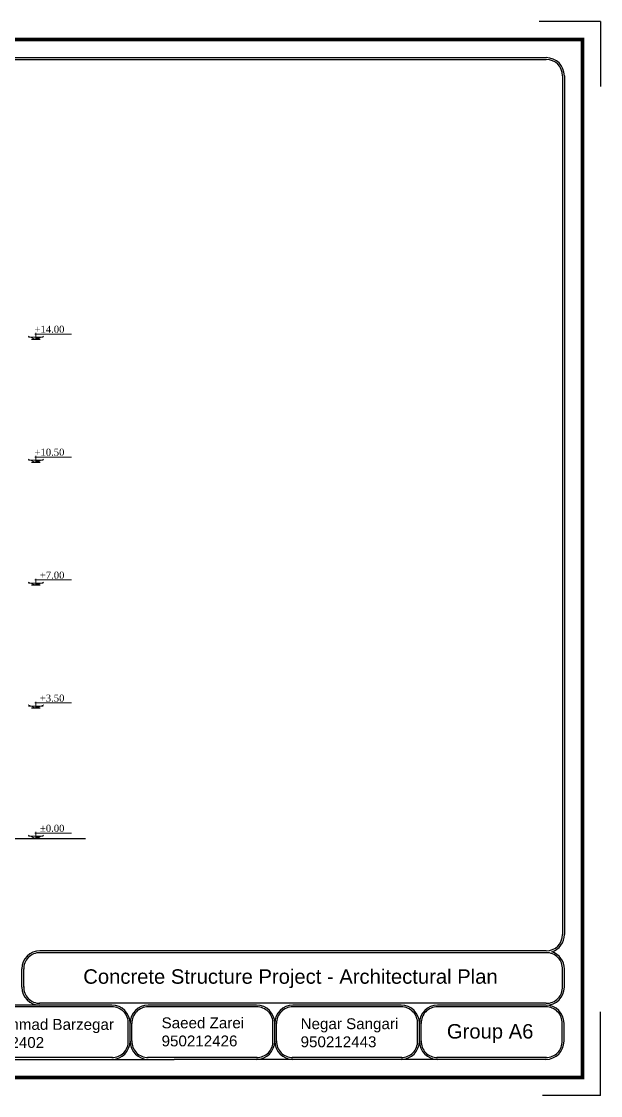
# Model space of a CAD drawing. Header units: metres. Extents: x -1655 to 449, y 40 to 361.
# Drawn here: x 302.12 to 318.13, y 40.48 to 70.18 of the extents above; entities that cross this region are included whole.
import ezdxf

# ---------------------------------------------------------------- set-up
doc = ezdxf.new("R2010")
doc.units = ezdxf.units.M
doc.header["$MEASUREMENT"] = 0
doc.linetypes.add('DASHDOT', pattern=[1, 0.5, -0.25, 0, -0.25])
doc.layers.add('Layer3', color=144, linetype='Continuous', lineweight=15)
doc.layers.add('Layer4', color=252, linetype='Continuous', lineweight=25)
doc.layers.add('TEXT', color=3, linetype='Continuous')
doc.styles.get("Standard").update_dxf_attribs({"font": 'arial.ttf'})

# ---------------------------------------------------------------- blocks, each defined once
blk = doc.blocks.new('kadr behi')
at = {"layer": 'Layer4'}
for p, q in [((5063.237, 2012.631), (5061.539, 2012.631)), ((5063.237, 2012.631), (5063.237, 2010.833)), ((5022.737, 2011.631), (5061.737, 2011.631)), ((5022.737, 2011.581), (5061.737, 2011.581)), ((5062.187, 2011.131), (5062.187, 1987.381)), ((5062.237, 2011.131), (5062.237, 1987.381)), ((5061.737, 1986.931), (5047.737, 1986.931)), ((5061.737, 1986.881), (5047.723, 1986.881)), ((5047.237, 1985.931), (5047.237, 1986.431)), ((5047.287, 1985.931), (5047.287, 1986.431)), ((5062.187, 1985.931), (5062.187, 1986.431)), ((5062.237, 1985.931), (5062.237, 1986.431)), ((5061.737, 1985.481), (5047.723, 1985.481)), ((5049.728, 1985.431), (5045.727, 1985.431)), ((5049.741, 1985.381), (5045.727, 1985.381)), ((5053.741, 1985.381), (5050.714, 1985.381)), ((5053.728, 1985.431), (5050.728, 1985.431)), ((5057.741, 1985.381), (5054.714, 1985.381)), ((5057.728, 1985.431), (5054.728, 1985.431)), ((5061.741, 1985.381), (5058.714, 1985.381)), ((5061.728, 1985.431), (5058.728, 1985.431)), ((5063.237, 1982.931), (5063.237, 1985.245)), ((5050.178, 1984.431), (5050.178, 1984.931)), ((5050.228, 1984.431), (5050.228, 1984.931)), ((5050.278, 1984.431), (5050.278, 1984.931)), ((5054.178, 1984.431), (5054.178, 1984.931)), ((5054.228, 1984.431), (5054.228, 1984.931)), ((5054.278, 1984.431), (5054.278, 1984.931)), ((5058.178, 1984.431), (5058.178, 1984.931)), ((5058.228, 1984.431), (5058.228, 1984.931)), ((5058.278, 1984.431), (5058.278, 1984.931)), ((5062.178, 1984.431), (5062.178, 1984.931)), ((5062.228, 1984.431), (5062.228, 1984.931)), ((5049.741, 1983.981), (5045.727, 1983.981)), ((5053.741, 1983.981), (5050.714, 1983.981)), ((5057.741, 1983.981), (5054.714, 1983.981)), ((5061.741, 1983.981), (5058.714, 1983.981)), ((5045.727, 1983.931), (5050.499, 1983.931)), ((5050.499, 1983.931), (5051.45, 1983.931)), ((5058.803, 1983.931), (5051.45, 1983.931)), ((5061.728, 1983.931), (5055.582, 1983.931)), ((5063.237, 1982.931), (5063.237, 1983.931)), ((5063.237, 1982.931), (5061.632, 1982.931))]:
    blk.add_line(p, q, dxfattribs=at)
at = {"layer": 'Layer4', "const_width": 0.1}
blk.add_lwpolyline([(5021.737, 2012.131), (5062.737, 2012.131), (5062.737, 1983.431), (5021.737, 1983.431)], close=True, dxfattribs=at)
at = {"layer": 'Layer4'}
for centre, radius, start, end in [((5061.737, 2011.131), 0.5, 0, 90), ((5061.737, 2011.131), 0.45, 0, 90), ((5061.737, 1987.381), 0.45, 270, 0), ((5061.737, 1987.381), 0.5, 288.1949, 0), ((5047.737, 1986.431), 0.5, 90, 180), ((5047.73, 1986.438), 0.443, 89.1099, 182.1493), ((5061.744, 1986.438), 0.443, 357.8507, 90.8901), ((5061.737, 1986.431), 0.5, 0, 71.8051), ((5047.737, 1985.931), 0.5, 180, 270), ((5047.73, 1985.925), 0.443, 177.8507, 270.8901), ((5061.744, 1985.925), 0.443, 269.1099, 2.1493), ((5061.737, 1985.931), 0.5, 270, 0), ((5049.728, 1984.931), 0.5, 0, 90), ((5049.735, 1984.938), 0.443, 357.8507, 90.8901), ((5050.728, 1984.931), 0.5, 90, 180), ((5050.721, 1984.938), 0.443, 89.1099, 182.1493), ((5053.728, 1984.931), 0.5, 0, 90), ((5053.735, 1984.938), 0.443, 357.8507, 90.8901), ((5054.728, 1984.931), 0.5, 90, 180), ((5054.721, 1984.938), 0.443, 89.1099, 182.1493), ((5057.728, 1984.931), 0.5, 0, 90), ((5057.735, 1984.938), 0.443, 357.8507, 90.8901), ((5058.728, 1984.931), 0.5, 90, 180), ((5058.721, 1984.938), 0.443, 89.1099, 182.1493), ((5061.728, 1984.931), 0.5, 0, 90), ((5061.735, 1984.938), 0.443, 357.8507, 90.8901), ((5049.735, 1984.425), 0.443, 269.1099, 2.1493), ((5049.728, 1984.431), 0.5, 270, 0), ((5050.728, 1984.431), 0.5, 180, 270), ((5050.721, 1984.425), 0.443, 177.8507, 270.8901), ((5053.735, 1984.425), 0.443, 269.1099, 2.1493), ((5053.728, 1984.431), 0.5, 270, 0), ((5054.728, 1984.431), 0.5, 180, 270), ((5054.721, 1984.425), 0.443, 177.8507, 270.8901), ((5057.735, 1984.425), 0.443, 269.1099, 2.1493), ((5057.728, 1984.431), 0.5, 270, 0), ((5058.728, 1984.431), 0.5, 180, 270), ((5058.721, 1984.425), 0.443, 177.8507, 270.8901), ((5061.735, 1984.425), 0.443, 269.1099, 2.1493), ((5061.728, 1984.431), 0.5, 270, 0)]:
    blk.add_arc(centre, radius, start, end, dxfattribs=at)
at = {"attachment_point": 1}
for s, insert, char_height, width in [('Mohammad Barzegar\\P950212402', (5045.754, 1985.048), 0.3, 5.8672), ('Saeed Zarei\\P950212426', (5051.1, 1985.091), 0.3, 3.41837), ('Negar Sangari\\P950212443', (5054.944, 1985.067), 0.3, 4.35786), ('Group A6', (5058.989, 1984.907), 0.4, 4.55783)]:
    blk.add_mtext(s, dxfattribs=dict(at, insert=insert, char_height=char_height, width=width))
at = {"layer": 'Layer4', "insert": (5048.934, 1986.422), "char_height": 0.4, "width": 11.6111, "attachment_point": 1}
blk.add_mtext('\\pxt11;Concrete Structure Project - Architectural Plan', dxfattribs=at)
blk = doc.blocks.new('nivoo')
at = {"layer": 'Layer3'}
blk.add_hatch(color=256, dxfattribs=at).paths.add_polyline_path([(1.177, -0.106), (1.326, -0.168), (1.326, -0.106)])
for p, q in [((1.326, -0.168), (1.326, 0.011)), ((1.35, -0.02), (0.342, -0.02)), ((1.326, -0.168), (1.109, -0.077)), ((1.123, -0.106), (1.326, -0.106)), ((1.326, -0.168), (1.542, -0.077)), ((1.528, -0.106), (1.326, -0.106))]:
    blk.add_line(p, q, dxfattribs=at)
at = {"layer": 'Layer4', "linetype": 'DASHDOT'}
blk.add_line((1.209, -0.168), (1.448, -0.168), dxfattribs=at)

msp = doc.modelspace()

# ---------------------------------------------------------------- linework, layer by layer
at = {"ltscale": 0.1}
msp.add_line((285.261, 47.585), (303.891, 47.585), dxfattribs=at)

# ---------------------------------------------------------------- block references
msp.add_blockref('kadr behi', (-4745.104, -1942.456))
at = {"layer": 'TEXT', "xscale": -1}
for p in [(303.844, 61.552), (303.844, 58.152), (303.844, 54.752), (303.844, 51.352), (303.844, 47.752)]:
    msp.add_blockref('nivoo', p, dxfattribs=at)

# ---------------------------------------------------------------- texts
at = {"layer": 'TEXT', "ltscale": 0.2, "char_height": 0.2697, "width": 1.95401, "attachment_point": 9}
for s, insert in [('{\\fTimes New Roman|b0|i0|c0|p18;\\H0.72x;+14.00}', (303.308, 61.564)), ('{\\fTimes New Roman|b0|i0|c0|p18;\\H0.72x;+10.50}', (303.308, 58.164)), ('{\\fTimes New Roman|b0|i0|c0|p18;\\H0.72x;+7.00}', (303.308, 54.764)), ('{\\fTimes New Roman|b0|i0|c0|p18;\\H0.72x;+3.50}', (303.308, 51.364)), ('{\\fTimes New Roman|b0|i0|c0|p18;\\H0.72x;%%P0.00}', (303.308, 47.764))]:
    msp.add_mtext(s, dxfattribs=dict(at, insert=insert))

doc.saveas('drawing.dxf')
